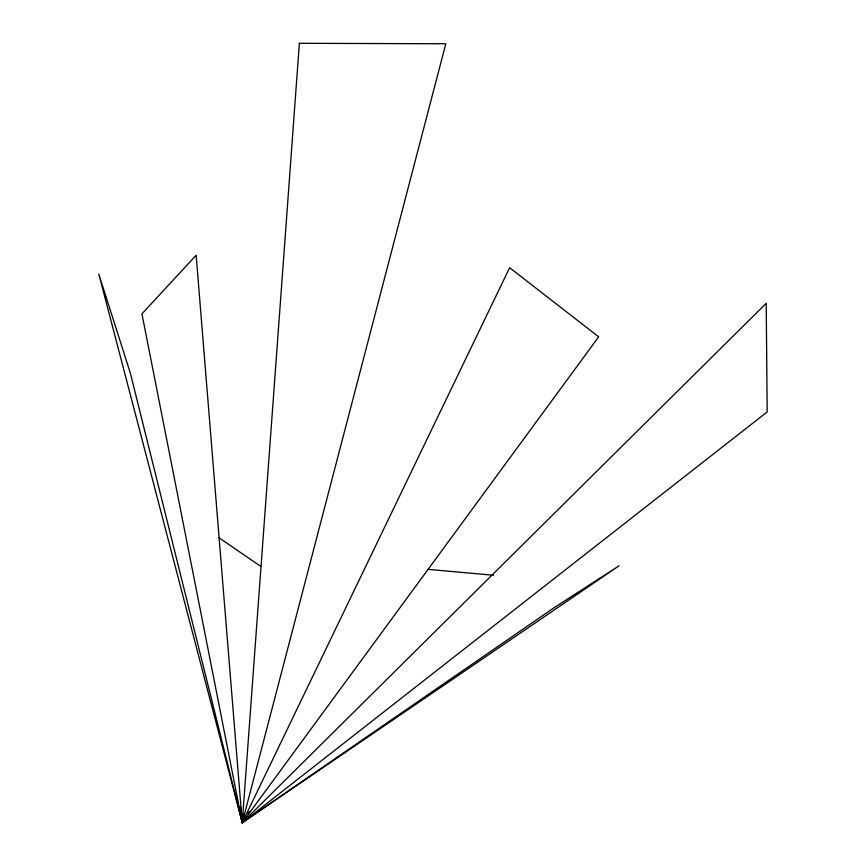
<?xml version="1.0" encoding="UTF-8"?>
<svg xmlns="http://www.w3.org/2000/svg" width="866" height="866" viewBox="0 0 866 866"><rect width="100%" height="100%" fill="white"/><g stroke="black" fill="none" stroke-linecap="round" stroke-linejoin="round"><path stroke-width="1.3" d="M243.909 813.38L242.253 822.7L619.103 565.769L553.114 608.376L242.253 822.7L98.811 274.121L130.387 373.235L242.253 822.7L767.189 411.924L766.204 303.306L242.253 822.7L141.937 313.86L196.149 255.243L242.253 822.7L250.382 815.577M245.89 817.028L242.253 822.7L241.138 813.304M248.077 813.618L249.527 811.355M427.674 569.319L493.609 575.262M218.73 537.58L260.698 566.332M240.347 806.592L240.824 810.619M299.376 43.3L242.253 822.7L598.666 336.842L509.641 267.702L242.253 822.7L445.817 43.765L299.376 43.3"/></g></svg>
